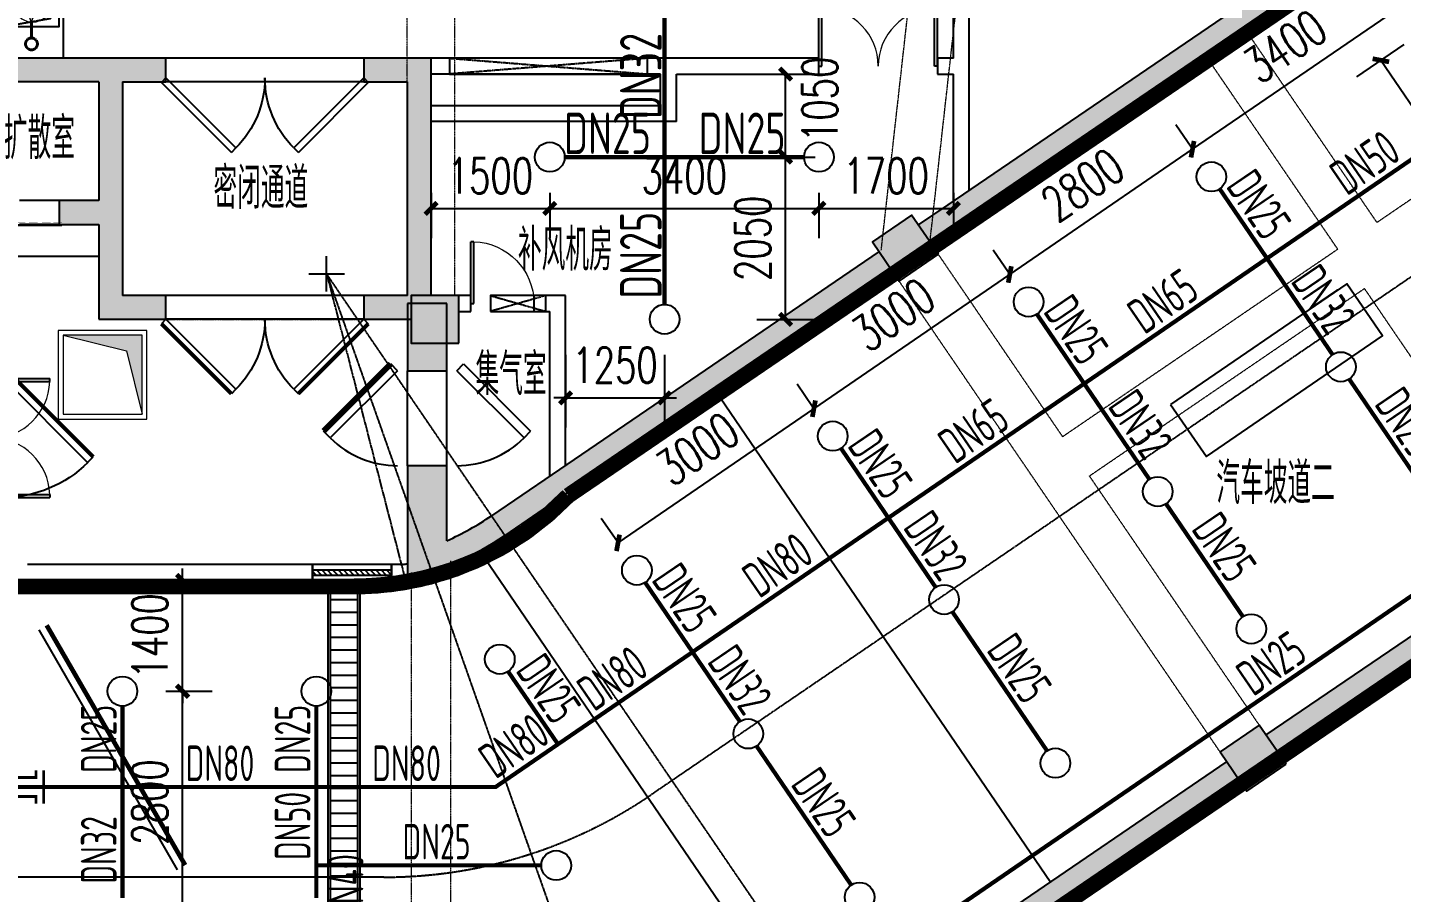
# Model space of a CAD drawing. Extents: x 6824721 to 16538177, y 2478193 to 6665639.
# Drawn here: x 8889114 to 8906476, y 2870207 to 2881140 of the extents above; entities that cross this region are included whole.
import ezdxf

# ---------------------------------------------------------------- set-up
doc = ezdxf.new("R2010")
doc.units = 0
doc.header["$LTSCALE"] = 10
doc.linetypes.add('DASH', pattern=[0.35, 0.25, -0.1])
doc.linetypes.add('排水', pattern=[1.1, 1, -0.1])
for name, color, linetype, lineweight in [('$0$A-PUB_HATCH', 8, 'Continuous', 0), ('GPS-污水', 2, '排水', 40), ('钢梁', 141, 'Continuous', 18)]:
    doc.layers.add(name, color=color, linetype=linetype, lineweight=lineweight)
for name, color, linetype in [('0-wo', 8, 'Continuous'), ('03小品', 2, 'Continuous'), ('A-WALL', 2, 'Continuous'), ('DOOR_FIRE', 4, 'Continuous'), ('PUB_HATCH', 8, 'Continuous'), ('R_人防洗消集水坑', 32, 'Continuous'), ('S-梁-虚线', 4, 'DASH'), ('W-EQUIP_喷头', 7, 'Continuous'), ('W-PIPE-喷淋', 6, 'Continuous'), ('W-PIPE-喷淋中', 6, 'Continuous'), ('W-TEXT_喷淋', 7, 'Continuous'), ('W-TWT_DIM', 3, 'Continuous'), ('W-VALVE_喷淋', 7, 'Continuous'), ('WALL', 9, 'Continuous'), ('画水辅助', 6, 'Continuous'), ('集水坑', 4, 'Continuous')]:
    doc.layers.add(name, color=color, linetype=linetype)
doc.styles.add('8B2_02', font='tssdeng.shx', dxfattribs={"width": 0.7, "bigfont": 'TSSDCHN.shx'})
doc.styles.add('_TCH_DIM_T3', font='SIMPLEX', dxfattribs={"width": 0.705882, "bigfont": 'GBCBIG'})
doc.styles.add('_TWT_PIPEDN', font='TSSDENG', dxfattribs={"width": 0.8, "height": 3.5, "bigfont": 'TSSDCHN'})
doc.styles.get("Standard").update_dxf_attribs({"font": 'TSSDENG.shx', "width": 0.7, "bigfont": 'TSSDCHN.shx'})
doc.dimstyles.new('_TWT_ARCH&&150', dxfattribs={"dimtxt": 446.25, "dimasz": 150, "dimexe": 375, "dimexo": 450, "dimgap": 189.375, "dimtad": 1, "dimdec": 0, "dimzin": 0, "dimdsep": 46, "dimtxsty": '_TCH_DIM_T3', "dimblk": 'ARCHTICK', "dimcen": 0.09, "dimclrt": 7, "dimazin": 2, "dimtfac": 1, "dimtdec": 0, "dimtix": 1, "dimtmove": 2, "dimatfit": 3, "dimfxl": 0, "dimtolj": 1, "dimtzin": 0, "dimarcsym": 0})

# ---------------------------------------------------------------- blocks, each defined once
blk = doc.blocks.new('洗消污水集水坑')
at = {"layer": 'R_人防洗消集水坑', "lineweight": 15}
h = blk.add_hatch(color=256, dxfattribs=at)
h.dxf.hatch_style = 1
h.paths.add_polyline_path([(161254, 16997), (162054, 17197), (161054, 17197), (161054, 16197)])
for points in [[(162114, 17257), (160994, 17257), (160994, 16137), (162114, 16137)], [(162054, 17197), (161054, 17197), (161054, 16197), (162054, 16197)]]:
    blk.add_lwpolyline(points, close=True, dxfattribs=at)
blk.add_lwpolyline([(161054, 16197), (161254, 16997), (162054, 17197)], dxfattribs=at)
blk = doc.blocks.new('洗消坑')
at = {"layer": 'R_人防洗消集水坑', "lineweight": 15, "rotation": 270}
blk.add_blockref('洗消污水集水坑', (142103, -198496), dxfattribs=at)
blk = doc.blocks.new('A$C405108C4')
at = {"color": 252, "linetype": 'DASH', "elevation": 2600}
for points in [[(188383, -63400), (185881, -63600)], [(185881, -63400), (188383, -63600)]]:
    blk.add_lwpolyline(points, dxfattribs=at)
at = {"color": 252, "linetype": 'DASH'}
for points in [[(187100, -66400), (186400, -66600)], [(186400, -66400), (187100, -66600)]]:
    blk.add_lwpolyline(points, dxfattribs=at)
at = {"layer": '画水辅助', "color": 4, "elevation": 2600}
blk.add_lwpolyline([(185881, -63600), (188383, -63600), (188383, -63400), (185881, -63400)], close=True, dxfattribs=at)
at = {"layer": '画水辅助', "color": 4}
blk.add_lwpolyline([(186400, -66600), (187100, -66600), (187100, -66400), (186400, -66400)], close=True, dxfattribs=at)
blk = doc.blocks.new('$DorLib2D$00000002')
for p, q in [((-0.5, 0), (-0.5, 0.4875)), ((-0.475, 0.4875), (-0.5, 0.4875)), ((-0.475, 0), (-0.475, 0.4875)), ((0.475, 0), (0.475, 0.4875)), ((0.475, 0.4875), (0.5, 0.4875)), ((0.5, 0), (0.5, 0.4875)), ((-0.5, 0), (-0.475, 0)), ((0.5, 0), (0.475, 0))]:
    blk.add_line(p, q)
at = {"lineweight": 13}
for centre, start, end in [((-0.4875, 0), 0, 88.53072), ((0.4875, 0), 91.46928, 180)]:
    blk.add_arc(centre, 0.4875, start, end, dxfattribs=at)
blk = doc.blocks.new('A$C34047BB8')
at = {"layer": 'DOOR_FIRE', "xscale": 1500, "yscale": 1500, "zscale": 100, "rotation": 270}
blk.add_blockref('$DorLib2D$00000002', (0, -750), dxfattribs=at)
blk = doc.blocks.new('$DorLib2D$00000212')
at = {"color": 0}
for p, q in [((-0.5, 0.0417), (-0.067, 0.2917)), ((0.5, 0.0417), (0.067, 0.2917))]:
    blk.add_line(p, q, dxfattribs=at)
at = {"color": 0, "const_width": 0.00833}
for points in [[(-0.5083, 0.0561), (-0.0753, 0.3061)], [(0.5083, 0.0561), (0.0753, 0.3061)]]:
    blk.add_lwpolyline(points, dxfattribs=at)
blk = doc.blocks.new('$DorLib2D$00000101')
for p, q in [((-0.1464, 0.4136), (-0.1691, 0.4362)), ((0.1464, 0.4136), (0.1691, 0.4362)), ((-0.5, 0.06), (-0.1464, 0.4136)), ((0.5, 0.06), (0.1464, 0.4136)), ((-0.5, 0.06), (-0.5226, 0.0826)), ((0.5, 0.06), (0.5226, 0.0826))]:
    blk.add_line(p, q)
at = {"const_width": 0.02}
for points in [[(-0.5226, 0.0826), (-0.1691, 0.4362)], [(0.5226, 0.0826), (0.1691, 0.4362)]]:
    blk.add_lwpolyline(points, dxfattribs=at)
for centre, start, end in [((-0.5, 0.06), 0, 45), ((0.5, 0.06), 135, 180)]:
    blk.add_arc(centre, 0.5, start, end)
blk = doc.blocks.new('$DorLib2D$00000103')
for p, q in [((-0.5226, 0.0626), (-0.1691, 0.4162)), ((-0.5, 0.04), (-0.1464, 0.3936)), ((-0.1464, 0.3936), (-0.1691, 0.4162)), ((0.1464, 0.3936), (0.1691, 0.4162)), ((0.5, 0.04), (0.1464, 0.3936)), ((0.5226, 0.0626), (0.1691, 0.4162)), ((-0.5, 0.04), (-0.5226, 0.0626)), ((0.5, 0.04), (0.5226, 0.0626))]:
    blk.add_line(p, q)
for centre, start, end in [((-0.5, 0.04), 0, 45), ((0.5, 0.04), 135, 180)]:
    blk.add_arc(centre, 0.5, start, end)
blk = doc.blocks.new('$DorLib2D$00000075')
for p, q in [((-0.207, 1.02), (-0.136, 1.09)), ((0.5, 0.313), (-0.207, 1.02)), ((0.5, 0.313), (0.571, 0.383)), ((0.5, -0.313), (-0.207, -1.02)), ((0.571, -0.383), (-0.136, -1.09)), ((0.5, -0.313), (0.571, -0.383)), ((-0.207, -1.02), (-0.136, -1.09))]:
    blk.add_line(p, q)
at = {"const_width": 0.0625}
blk.add_lwpolyline([(0.571, 0.383), (-0.136, 1.09)], dxfattribs=at)
for centre, start, end in [((0.5, 0.313), 135, 180), ((0.5, -0.313), 180, 225)]:
    blk.add_arc(centre, 1, start, end)
blk = doc.blocks.new('$DorLib2D$00000001')
for p, q in [((0.45, 0.975), (0.5, 0.975)), ((0.45, 0), (0.45, 0.975)), ((0.5, 0), (0.5, 0.975)), ((0.5, 0), (0.45, 0))]:
    blk.add_line(p, q)
at = {"lineweight": 13}
blk.add_arc((0.475, 0), 0.975, 91.4693, 180, dxfattribs=at)
blk = doc.blocks.new('$DorLib2D$00000084')
for p, q in [((-0.207, 0.807), (-0.16, 0.854)), ((0.5, 0.1), (-0.207, 0.807)), ((0.5, 0.1), (0.547, 0.147))]:
    blk.add_line(p, q)
at = {"const_width": 0.0333}
blk.add_lwpolyline([(0.547, 0.147), (-0.16, 0.854)], dxfattribs=at)
blk.add_arc((0.5, 0.1), 1, 135, 180)
blk = doc.blocks.new('$DorLib2D$00000246')
at = {"color": 0}
for points, const_width in [([(-0.575, 0.321), (0.575, 0.321)], 0.06), ([(-0.575, 0.247), (-0.356, 0.247)], 0.012), ([(-0.042, 0.247), (-0.261, 0.247)], 0.012), ([(0.283, 0.247), (0.064, 0.247)], 0.012), ([(0.575, 0.247), (0.356, 0.247)], 0.012)]:
    blk.add_lwpolyline(points, dxfattribs=dict(at, const_width=const_width))
blk = doc.blocks.new('_FZH')
blk.add_lwpolyline([(-0.5, -0.5), (0.5, -0.5), (0.5, 0.5), (-0.5, 0.5)], close=True)
at = {"layer": 'PUB_HATCH'}
blk.add_solid([(-0.5, -0.5), (0.5, -0.5), (-0.5, 0.5), (0.5, 0.5)], dxfattribs=at)
blk = doc.blocks.new('$WINLIB2D$00000039')
at = {"color": 0}
for points in [[(-0.5, 0.5), (-0.5, -0.5)], [(0.5, 0.5), (-0.5, 0.5)], [(0.5, -0.5), (0.5, 0.5)], [(-0.5, 0.167), (0.5, 0.167)], [(-0.452, -0.167), (-0.5, 0.084)], [(-0.384, -0.167), (-0.448, 0.167)], [(-0.316, -0.167), (-0.38, 0.167)], [(-0.248, -0.167), (-0.312, 0.167)], [(-0.18, -0.167), (-0.244, 0.167)], [(-0.112, -0.167), (-0.176, 0.167)], [(-0.044, -0.167), (-0.108, 0.167)], [(0.024, -0.167), (-0.04, 0.167)], [(0.092, -0.167), (0.028, 0.167)], [(0.16, -0.167), (0.096, 0.167)], [(0.228, -0.167), (0.164, 0.167)], [(0.296, -0.167), (0.232, 0.167)], [(0.364, -0.167), (0.3, 0.167)], [(0.432, -0.167), (0.368, 0.167)], [(0.5, -0.167), (0.436, 0.167)], [(-0.5, -0.167), (0.5, -0.167)], [(0.5, -0.5), (-0.5, -0.5)]]:
    blk.add_lwpolyline(points, dxfattribs=at)
blk = doc.blocks.new('$SB01_1')
h = blk.add_hatch(color=256)
h.dxf.hatch_style = 1
h.paths.add_polyline_path([(-0.381, -0.323), (0.5, 0), (-0.381, 0.323)])
h.paths.add_polyline_path([(0, 0), (0.002, 0), (0.002, 0.001), (0, 0.001)], flags=24)
h.paths.add_polyline_path([(0, -0.002), (0.003, -0.002), (0.003, -0.001), (0, -0.001)], flags=24)
h.paths.add_polyline_path([(0, -0.003), (0.003, -0.003), (0.003, -0.002), (0, -0.002)], flags=24)
for p, q in [((0.5, 0), (-0.381, 0.323)), ((-0.381, 0.323), (-0.381, -0.323)), ((0.5, 0), (-0.381, -0.323))]:
    blk.add_line(p, q)
blk.add_circle((0, 0), 0.5)
at = {"flags": 1}
for tag, p in [('UNIT', (0, 0)), ('SPEC', (0, -0.002)), ('WHAT', (0, -0.003))]:
    blk.add_attdef(tag, p, '', height=0.001, dxfattribs=at)
blk = doc.blocks.new('人防集水坑')
at = {"layer": 'GPS-污水', "color": 8, "linetype": '排水', "const_width": 35}
for points in [[(307486, 701151), (307284, 701151)], [(307486, 700451), (307284, 700451)]]:
    blk.add_lwpolyline(points, dxfattribs=at)
at = {"layer": 'GPS-污水', "color": 8, "linetype": '排水'}
for centre in [(307561, 701151), (307561, 700451)]:
    blk.add_circle(centre, 75, dxfattribs=at)
at = {"layer": '集水坑', "color": 8, "linetype": 'DASH', "ltscale": 0.5}
blk.add_lwpolyline([(306241, 700051), (306241, 701551), (307741, 701551), (307741, 700051)], close=True, dxfattribs=at)
at = {"layer": '集水坑', "color": 8, "linetype": 'Continuous', "ltscale": 0.5}
for points in [[(306641, 701501), (306641, 700801), (307341, 700801), (307341, 701501)], [(306641, 700801), (306641, 700101), (307341, 700101), (307341, 700801)]]:
    blk.add_lwpolyline(points, close=True, dxfattribs=at)
at = {"layer": '集水坑', "color": 8, "linetype": 'DASH', "ltscale": 0.5}
for points in [[(307341, 700801), (307237, 701397), (306641, 701501)], [(307347, 700101), (307243, 700697), (306647, 700801)]]:
    blk.add_lwpolyline(points, dxfattribs=at)
at = {"layer": '$0$A-PUB_HATCH', "color": 8, "linetype": '排水', "xscale": -480.0000000000002, "yscale": 480.0000000000002, "zscale": 480.0000000000002, "rotation": 176.2535374729293}
for p in [(307045, 701164, 0), (307045, 700464, 0)]:
    blk.add_blockref('$SB01_1', p, dxfattribs=at)
blk = doc.blocks.new('42pk')
at = {"layer": '03小品'}
h = blk.add_hatch(dxfattribs=at)
h.set_pattern_fill('ANSI31', color=8, scale=100, angle=495, style=0)
h.set_pattern_definition([(180, (-172304.53, 3860381), (-2e-12, -158.75), [])])
h.paths.add_polyline_path([(594811, 773895), (594471, 773895), (594471, 767355), (594811, 767355)])
at = {"layer": '03小品', "color": 8}
blk.add_lwpolyline([(594841, 773780), (594841, 767325), (594441, 767325), (594442, 773925), (594842, 773925), (594841, 773780)], dxfattribs=at)
blk.add_lwpolyline([(594811, 773780), (594811, 767355), (594471, 767355), (594471, 773895), (594811, 773895)], close=True, dxfattribs=at)
at = {"layer": '集水坑', "color": 8, "linetype": 'Continuous', "rotation": 270}
blk.add_blockref('人防集水坑', (-110459, 1088266), dxfattribs=at)
blk = doc.blocks.new('jkytk')
at = {"layer": 'WALL', "color": 1, "const_width": 200}
for points in [[(8519064, 2958073), (8600964, 2958077), (8600964, 2890959), (8590564, 2883869, -0.196817), (8587964, 2882721), (8583164, 2882721), (8583164, 2889377), (8575664, 2889377), (8575664, 2890077), (8570864, 2890077), (8570864, 2892502), (8561864, 2892502), (8561864, 2894777), (8566139, 2894777), (8566139, 2912952), (8537789, 2912952), (8537789, 2943777), (8519064, 2943773), (8519063, 2958073)], [(8583164, 2882720), (8587793, 2882720, 0.208661), (8590564, 2883869), (8605609, 2894123), (8610001, 2887678), (8594189, 2876901, -0.060464), (8591664, 2875594), (8591664, 2874377)]]:
    blk.add_lwpolyline(points, format="xyb", dxfattribs=at)
blk = doc.blocks.new('LIANGMOBAN')
at = {"layer": 'S-梁-虚线', "color": 8, "lineweight": 18}
for p, q in [((2024441, 163778), (2024441, 172178)), ((2031045, 164456), (2031910, 172178)), ((2025041, 163778), (2025041, 168302)), ((2030429, 164352), (2030872, 168302)), ((2036693, 164702), (2035038, 167130)), ((2023891, 166778), (2021391, 166778)), ((2036198, 164364), (2034542, 166792)), ((2021391, 166478), (2023891, 166478)), ((2039250, 166444), (2036693, 164702)), ((2019541, 164978), (2020041, 164978)), ((2019541, 164678), (2020041, 164678)), ((2032722, 161995), (2031151, 164300)), ((2036198, 164364), (2032722, 161995)), ((2034710, 158012), (2030655, 163962)), ((2023891, 163778), (2021391, 163778)), ((2033060, 161499), (2036535, 163868)), ((2038766, 160595), (2036535, 163868)), ((2021391, 163478), (2023891, 163478)), ((2024441, 162828), (2024441, 161628)), ((2024941, 161628), (2024941, 162828)), ((2035206, 158350), (2033060, 161499)), ((2024991, 151778), (2024991, 160426)), ((2024491, 160278), (2024491, 151778))]:
    blk.add_line(p, q, dxfattribs=at)
blk = doc.blocks.new('_ArchTick')
at = {"color": 0, "linetype": 'ByBlock', "const_width": 0.4}
blk.add_lwpolyline([(-0.5, -0.5), (0.5, 0.5)], dxfattribs=at)
blk = doc.blocks.new('*D452')
at = {"layer": 'Defpoints', "color": 0, "transparency": 16777216}
for p in [(8906878, 2881176), (8908521, 2878762), (8907859, 2878311)]:
    blk.add_point(p, dxfattribs=at)
at = {"layer": 'W-TWT_DIM', "color": 0, "lineweight": -2, "transparency": 16777216}
for p, q in [((8906506, 2880923), (8905905, 2880514)), ((8906215, 2880725), (8907859, 2878311)), ((8908149, 2878509), (8907549, 2878100))]:
    blk.add_line(p, q, dxfattribs=at)
at = {"layer": 'W-TWT_DIM', "color": 0, "lineweight": -2, "transparency": 16777216, "xscale": 150, "yscale": 150, "zscale": 150}
for p, rotation in [((8906215, 2880725), 124.2521716752558), ((8907859, 2878311), 304.2521716752558)]:
    blk.add_blockref('_ArchTick', p, dxfattribs=dict(at, rotation=rotation))
at = {"layer": 'W-TWT_DIM', "color": 7, "transparency": 16777216, "insert": (8907378, 2879750), "char_height": 446.2, "attachment_point": 5, "rotation": 304.2522, "style": '_TCH_DIM_T3'}
blk.add_mtext('\\A1;2920', dxfattribs=at)
blk = doc.blocks.new('*D498')
at = {"layer": 'Defpoints', "color": 0, "transparency": 16777216}
for p in [(8899051, 2876322), (8899289, 2875975), (8896814, 2874279)]:
    blk.add_point(p, dxfattribs=at)
at = {"layer": 'W-TWT_DIM', "color": 0, "lineweight": -2, "transparency": 16777216}
for p, q in [((8899034, 2876347), (8898839, 2876631)), ((8896576, 2874626), (8899051, 2876322)), ((8896559, 2874651), (8896364, 2874935))]:
    blk.add_line(p, q, dxfattribs=at)
at = {"layer": 'W-TWT_DIM', "color": 0, "lineweight": -2, "transparency": 16777216, "xscale": 150, "yscale": 150, "zscale": 150}
for p, rotation in [((8899051, 2876322), 34.42182114051406), ((8896576, 2874626), 214.4218211405141)]:
    blk.add_blockref('_ArchTick', p, dxfattribs=dict(at, rotation=rotation))
at = {"layer": 'W-TWT_DIM', "color": 7, "transparency": 16777216, "insert": (8897580, 2875814), "char_height": 446.2, "attachment_point": 5, "rotation": 34.4218, "style": '_TCH_DIM_T3'}
blk.add_mtext('\\A1;3000', dxfattribs=at)
blk = doc.blocks.new('*D499')
at = {"layer": 'Defpoints', "color": 0, "transparency": 16777216}
for p in [(8901526, 2878018), (8901763, 2877671), (8899289, 2875975)]:
    blk.add_point(p, dxfattribs=at)
at = {"layer": 'W-TWT_DIM', "color": 0, "lineweight": -2, "transparency": 16777216}
for p, q in [((8901509, 2878042), (8901314, 2878327)), ((8899051, 2876322), (8901526, 2878018)), ((8899034, 2876347), (8898839, 2876631))]:
    blk.add_line(p, q, dxfattribs=at)
at = {"layer": 'W-TWT_DIM', "color": 0, "lineweight": -2, "transparency": 16777216, "xscale": 150, "yscale": 150, "zscale": 150}
for p, rotation in [((8901526, 2878018), 34.42182114051406), ((8899051, 2876322), 214.4218211405141)]:
    blk.add_blockref('_ArchTick', p, dxfattribs=dict(at, rotation=rotation))
at = {"layer": 'W-TWT_DIM', "color": 7, "transparency": 16777216, "insert": (8900055, 2877510), "char_height": 446.2, "attachment_point": 5, "rotation": 34.4218, "style": '_TCH_DIM_T3'}
blk.add_mtext('\\A1;3000', dxfattribs=at)
blk = doc.blocks.new('*D500')
at = {"layer": 'Defpoints', "color": 0, "transparency": 16777216}
for p in [(8903835, 2879601), (8904073, 2879254), (8901763, 2877671)]:
    blk.add_point(p, dxfattribs=at)
at = {"layer": 'W-TWT_DIM', "color": 0, "lineweight": -2, "transparency": 16777216}
for p, q in [((8903819, 2879625), (8903623, 2879910)), ((8901526, 2878018), (8903835, 2879601)), ((8901509, 2878042), (8901314, 2878327))]:
    blk.add_line(p, q, dxfattribs=at)
at = {"layer": 'W-TWT_DIM', "color": 0, "lineweight": -2, "transparency": 16777216, "xscale": 150, "yscale": 150, "zscale": 150}
for p, rotation in [((8903835, 2879601), 34.42182114051482), ((8901526, 2878018), 214.4218211405148)]:
    blk.add_blockref('_ArchTick', p, dxfattribs=dict(at, rotation=rotation))
at = {"layer": 'W-TWT_DIM', "color": 7, "transparency": 16777216, "insert": (8902447, 2879150), "char_height": 446.2, "attachment_point": 5, "rotation": 34.4218, "style": '_TCH_DIM_T3'}
blk.add_mtext('\\A1;2800', dxfattribs=at)
blk = doc.blocks.new('*D501')
at = {"layer": 'Defpoints', "color": 0, "transparency": 16777216}
for p in [(8906640, 2881523), (8906878, 2881176), (8904073, 2879254)]:
    blk.add_point(p, dxfattribs=at)
at = {"layer": 'W-TWT_DIM', "color": 0, "lineweight": -2, "transparency": 16777216}
for p, q in [((8906623, 2881547), (8906428, 2881832)), ((8903835, 2879601), (8906640, 2881523)), ((8903819, 2879625), (8903623, 2879910))]:
    blk.add_line(p, q, dxfattribs=at)
at = {"layer": 'W-TWT_DIM', "color": 0, "lineweight": -2, "transparency": 16777216, "xscale": 150, "yscale": 150, "zscale": 150}
for p, rotation in [((8906640, 2881523), 34.42182114050534), ((8903835, 2879601), 214.4218211405054)]:
    blk.add_blockref('_ArchTick', p, dxfattribs=dict(at, rotation=rotation))
at = {"layer": 'W-TWT_DIM', "color": 7, "transparency": 16777216, "insert": (8905005, 2880902), "char_height": 446.2, "attachment_point": 5, "rotation": 34.4218, "style": '_TCH_DIM_T3'}
blk.add_mtext('\\A1;3400', dxfattribs=at)
blk = doc.blocks.new('*D551')
at = {"layer": 'Defpoints', "color": 0, "transparency": 16777216}
for p in [(8895914, 2877451), (8897164, 2877451), (8897164, 2876458)]:
    blk.add_point(p, dxfattribs=at)
at = {"layer": 'W-TWT_DIM', "color": 0, "lineweight": -2, "transparency": 16777216}
for p, q in [((8895914, 2877001), (8895914, 2876083)), ((8897164, 2877001), (8897164, 2876083)), ((8895914, 2876458), (8895764, 2876458)), ((8895914, 2876458), (8897164, 2876458)), ((8897164, 2876458), (8897314, 2876458))]:
    blk.add_line(p, q, dxfattribs=at)
at = {"layer": 'W-TWT_DIM', "color": 0, "lineweight": -2, "transparency": 16777216, "xscale": 150, "yscale": 150, "zscale": 150}
blk.add_blockref('_ArchTick', (8895914, 2876458), dxfattribs=at)
at = {"layer": 'W-TWT_DIM', "color": 0, "lineweight": -2, "transparency": 16777216, "xscale": 150, "yscale": 150, "zscale": 150, "rotation": 180}
blk.add_blockref('_ArchTick', (8897164, 2876458), dxfattribs=at)
at = {"layer": 'W-TWT_DIM', "color": 7, "transparency": 16777216, "insert": (8896539, 2876871), "char_height": 446.2, "attachment_point": 5, "style": '_TCH_DIM_T3'}
blk.add_mtext('\\A1;1250', dxfattribs=at)
blk = doc.blocks.new('*D552')
at = {"layer": 'Defpoints', "color": 0, "transparency": 16777216}
for p in [(8899114, 2879501), (8900814, 2879501), (8900814, 2878853)]:
    blk.add_point(p, dxfattribs=at)
at = {"layer": 'W-TWT_DIM', "color": 0, "lineweight": -2, "transparency": 16777216}
for p, q in [((8899114, 2879051), (8899114, 2878478)), ((8900814, 2879051), (8900814, 2878478)), ((8899114, 2878853), (8900814, 2878853))]:
    blk.add_line(p, q, dxfattribs=at)
at = {"layer": 'W-TWT_DIM', "color": 0, "lineweight": -2, "transparency": 16777216, "xscale": 150, "yscale": 150, "zscale": 150, "rotation": 180}
blk.add_blockref('_ArchTick', (8899114, 2878853), dxfattribs=at)
at = {"layer": 'W-TWT_DIM', "color": 0, "lineweight": -2, "transparency": 16777216, "xscale": 150, "yscale": 150, "zscale": 150}
blk.add_blockref('_ArchTick', (8900814, 2878853), dxfattribs=at)
at = {"layer": 'W-TWT_DIM', "color": 7, "transparency": 16777216, "insert": (8899964, 2879265), "char_height": 446.2, "attachment_point": 5, "style": '_TCH_DIM_T3'}
blk.add_mtext('\\A1;1700', dxfattribs=at)
blk = doc.blocks.new('*D553')
at = {"layer": 'Defpoints', "color": 0, "transparency": 16777216}
for p in [(8895714, 2879501), (8899114, 2879501), (8899114, 2878853)]:
    blk.add_point(p, dxfattribs=at)
at = {"layer": 'W-TWT_DIM', "color": 0, "lineweight": -2, "transparency": 16777216}
for p, q in [((8895714, 2879051), (8895714, 2878478)), ((8899114, 2879051), (8899114, 2878478)), ((8895714, 2878853), (8899114, 2878853))]:
    blk.add_line(p, q, dxfattribs=at)
at = {"layer": 'W-TWT_DIM', "color": 0, "lineweight": -2, "transparency": 16777216, "xscale": 150, "yscale": 150, "zscale": 150, "rotation": 180}
blk.add_blockref('_ArchTick', (8895714, 2878853), dxfattribs=at)
at = {"layer": 'W-TWT_DIM', "color": 0, "lineweight": -2, "transparency": 16777216, "xscale": 150, "yscale": 150, "zscale": 150}
blk.add_blockref('_ArchTick', (8899114, 2878853), dxfattribs=at)
at = {"layer": 'W-TWT_DIM', "color": 7, "transparency": 16777216, "insert": (8897414, 2879265), "char_height": 446.2, "attachment_point": 5, "style": '_TCH_DIM_T3'}
blk.add_mtext('\\A1;3400', dxfattribs=at)
blk = doc.blocks.new('*D554')
at = {"layer": 'Defpoints', "color": 0, "transparency": 16777216}
for p in [(8894214, 2879501), (8895714, 2879501), (8895714, 2878853)]:
    blk.add_point(p, dxfattribs=at)
at = {"layer": 'W-TWT_DIM', "color": 0, "lineweight": -2, "transparency": 16777216}
for p, q in [((8894214, 2879051), (8894214, 2878478)), ((8895714, 2879051), (8895714, 2878478)), ((8894214, 2878853), (8895714, 2878853))]:
    blk.add_line(p, q, dxfattribs=at)
at = {"layer": 'W-TWT_DIM', "color": 0, "lineweight": -2, "transparency": 16777216, "xscale": 150, "yscale": 150, "zscale": 150, "rotation": 180}
blk.add_blockref('_ArchTick', (8894214, 2878853), dxfattribs=at)
at = {"layer": 'W-TWT_DIM', "color": 0, "lineweight": -2, "transparency": 16777216, "xscale": 150, "yscale": 150, "zscale": 150}
blk.add_blockref('_ArchTick', (8895714, 2878853), dxfattribs=at)
at = {"layer": 'W-TWT_DIM', "color": 7, "transparency": 16777216, "insert": (8894964, 2879265), "char_height": 446.2, "attachment_point": 5, "style": '_TCH_DIM_T3'}
blk.add_mtext('\\A1;1500', dxfattribs=at)
blk = doc.blocks.new('*D711')
at = {"layer": 'Defpoints', "color": 0, "transparency": 16777216}
for p in [(8897881, 2880551), (8898693, 2880551), (8897881, 2879501)]:
    blk.add_point(p, dxfattribs=at)
at = {"layer": 'W-TWT_DIM', "color": 0, "lineweight": -2, "transparency": 16777216}
for p, q in [((8898331, 2880551), (8899068, 2880551)), ((8898693, 2879501), (8898693, 2880551)), ((8898331, 2879501), (8899068, 2879501))]:
    blk.add_line(p, q, dxfattribs=at)
at = {"layer": 'W-TWT_DIM', "color": 0, "lineweight": -2, "transparency": 16777216, "xscale": 150, "yscale": 150, "zscale": 150}
for p, rotation in [((8898693, 2880551), 90), ((8898693, 2879501), 270)]:
    blk.add_blockref('_ArchTick', p, dxfattribs=dict(at, rotation=rotation))
at = {"layer": 'W-TWT_DIM', "color": 7, "transparency": 16777216, "insert": (8899127, 2880231), "char_height": 446.2, "attachment_point": 5, "rotation": 90, "style": '_TCH_DIM_T3'}
blk.add_mtext('\\A1;1050', dxfattribs=at)
blk = doc.blocks.new('*D712')
at = {"layer": 'Defpoints', "color": 0, "transparency": 16777216}
for p in [(8897881, 2879501), (8898693, 2879501), (8897881, 2877451)]:
    blk.add_point(p, dxfattribs=at)
at = {"layer": 'W-TWT_DIM', "color": 0, "lineweight": -2, "transparency": 16777216}
for p, q in [((8898331, 2879501), (8899068, 2879501)), ((8898693, 2877451), (8898693, 2879501)), ((8898331, 2877451), (8899068, 2877451))]:
    blk.add_line(p, q, dxfattribs=at)
at = {"layer": 'W-TWT_DIM', "color": 0, "lineweight": -2, "transparency": 16777216, "xscale": 150, "yscale": 150, "zscale": 150}
for p, rotation in [((8898693, 2879501), 90), ((8898693, 2877451), 270)]:
    blk.add_blockref('_ArchTick', p, dxfattribs=dict(at, rotation=rotation))
at = {"layer": 'W-TWT_DIM', "color": 7, "transparency": 16777216, "insert": (8898280, 2878476), "char_height": 446.2, "attachment_point": 5, "rotation": 90, "style": '_TCH_DIM_T3'}
blk.add_mtext('\\A1;2050', dxfattribs=at)
blk = doc.blocks.new('*D716')
at = {"layer": 'Defpoints', "color": 0, "transparency": 16777216}
for p in [(8890411, 2872751), (8891074, 2872751), (8890411, 2869951)]:
    blk.add_point(p, dxfattribs=at)
at = {"layer": 'W-TWT_DIM', "color": 0, "lineweight": -2, "transparency": 16777216}
for p, q in [((8890861, 2872751), (8891449, 2872751)), ((8891074, 2869951), (8891074, 2872751)), ((8890861, 2869951), (8891449, 2869951))]:
    blk.add_line(p, q, dxfattribs=at)
at = {"layer": 'W-TWT_DIM', "color": 0, "lineweight": -2, "transparency": 16777216, "xscale": 150, "yscale": 150, "zscale": 150}
for p, rotation in [((8891074, 2872751), 90), ((8891074, 2869951), 270)]:
    blk.add_blockref('_ArchTick', p, dxfattribs=dict(at, rotation=rotation))
at = {"layer": 'W-TWT_DIM', "color": 7, "transparency": 16777216, "insert": (8890662, 2871351), "char_height": 446.2, "attachment_point": 5, "rotation": 90, "style": '_TCH_DIM_T3'}
blk.add_mtext('\\A1;2800', dxfattribs=at)
blk = doc.blocks.new('*D717')
at = {"layer": 'Defpoints', "color": 0, "transparency": 16777216}
for p in [(8890411, 2874151), (8891074, 2874151), (8890411, 2872751)]:
    blk.add_point(p, dxfattribs=at)
at = {"layer": 'W-TWT_DIM', "color": 0, "lineweight": -2, "transparency": 16777216}
for p, q in [((8891074, 2874151), (8891074, 2874301)), ((8890861, 2874151), (8891449, 2874151)), ((8891074, 2872751), (8891074, 2874151)), ((8890861, 2872751), (8891449, 2872751)), ((8891074, 2872751), (8891074, 2872601))]:
    blk.add_line(p, q, dxfattribs=at)
at = {"layer": 'W-TWT_DIM', "color": 0, "lineweight": -2, "transparency": 16777216, "xscale": 150, "yscale": 150, "zscale": 150}
for p, rotation in [((8891074, 2874151), 270), ((8891074, 2872751), 90)]:
    blk.add_blockref('_ArchTick', p, dxfattribs=dict(at, rotation=rotation))
at = {"layer": 'W-TWT_DIM', "color": 7, "transparency": 16777216, "insert": (8890662, 2873451), "char_height": 446.2, "attachment_point": 5, "rotation": 90, "style": '_TCH_DIM_T3'}
blk.add_mtext('\\A1;1400', dxfattribs=at)
blk = doc.blocks.new('$TwtSys$00000125')
blk.add_circle((0, 0, 0), 1)
blk = doc.blocks.new('$VALVE$00000549')
at = {"const_width": 30}
for points in [[(-290, -176), (-290, 176)], [(40, 101), (-210, 101), (-210, 176)], [(40, 101), (40, 176)], [(40, 101), (290, 101), (290, 176)], [(-210, -174), (-210, -99), (40, -99)], [(40, -174), (40, -99)], [(290, -174), (290, -99), (40, -99)]]:
    blk.add_lwpolyline(points, dxfattribs=at)

msp = doc.modelspace()

# ---------------------------------------------------------------- hatches: boundary and pattern name
at = {"layer": '0-wo'}
for points in [[(8906114.1, 2882438.3), (8906014.1, 2882491.1), (8900745.1, 2878899.9), (8900914.1, 2878652), (8906014.1, 2882128.1)], [(8890214.1, 2880551.5), (8890314.1, 2880751.5), (8888514.1, 2880751.5), (8888414.1, 2880551.5), (8888514.1, 2880451.5), (8890014.1, 2880451.5)], [(8890314.1, 2880451.5), (8890864.1, 2880451.5), (8890864.1, 2880751.5), (8890314.1, 2880751.5), (8890214.1, 2880551.5)], [(8894214.1, 2880751.5), (8893364.1, 2880751.5), (8893364.1, 2880451.5), (8893914.1, 2880451.5)], [(8893914.1, 2879951.5), (8894214.1, 2879951.5), (8894214.1, 2880751.5), (8893914.1, 2880451.5)], [(8890214.1, 2880551.5), (8890014.1, 2880451.5), (8890014.1, 2878951.5), (8890114.1, 2878751.5), (8890314.1, 2878651.5), (8890314.1, 2880451.5)], [(8893964.1, 2877701.5), (8893964.1, 2877751.5), (8894214.1, 2877751.5), (8894214.1, 2879951.5), (8893914.1, 2879951.5), (8893914.1, 2877751.5)], [(8890014.1, 2878951.5), (8889514.1, 2878951.5), (8889514.1, 2878651.5), (8890014.1, 2878651.5), (8890114.1, 2878751.5)], [(8900370.3, 2878644.5), (8900539.3, 2878396.6), (8900914.1, 2878652), (8900745.1, 2878899.9)], [(8890114.1, 2878751.5), (8890014.1, 2878651.5), (8890014.1, 2877451.5), (8890314.1, 2877751.5), (8890314.1, 2878651.5)], [(8900043.5, 2878058.6), (8899874.5, 2878306.5), (8895745.1, 2875492), (8895914.1, 2875244.1)], [(8890014.1, 2877451.5), (8890864.1, 2877451.5), (8890864.1, 2877751.5), (8890314.1, 2877751.5)], [(8893964.1, 2877451.5), (8893964.1, 2877701.5), (8893914.1, 2877751.5), (8893364.1, 2877751.5), (8893364.1, 2877451.5)], [(8893914.1, 2877651.5), (8893914.1, 2876801.5), (8894414.1, 2876801.5), (8894414.1, 2877651.5)], [(8904763.2, 2872199.3), (8904932.2, 2871951.4), (8911460.1, 2876400.7), (8911291.1, 2876648.5)], [(8894414.1, 2874653.2), (8894414.1, 2875601.5), (8893914.1, 2875601.5), (8893914.1, 2874158.8)], [(8895914.1, 2875244.1), (8895745.1, 2875492), (8894977.7, 2874969), (8895146.7, 2874721.1)], [(8894414.1, 2874653.2), (8893914.1, 2874158.8, 0.0852886), (8895146.6, 2874721.2), (8894977.6, 2874969.1, -0.0437339)], [(8904436.4, 2871613.5), (8904267.4, 2871861.3), (8899370.6, 2868523.8), (8899539.6, 2868275.9)]]:
    msp.add_hatch(color=8, dxfattribs=at).paths.add_polyline_path(points)
at = {"layer": 'W-PIPE-喷淋中'}
for points in [[(8895028.3, 2871540.5), (8895028.3, 2871514.2), (8895036.4, 2871514.2)], [(8895028.3, 2871540.5), (8895043.1, 2871518.8), (8895036.4, 2871514.2)]]:
    msp.add_hatch(color=256, dxfattribs=at).paths.add_polyline_path(points)

# ---------------------------------------------------------------- linework, layer by layer
at = {"layer": '0-wo', "color": 8}
for p, q in [((8900814.1, 2880751.5), (8900814.1, 2886151.5)), ((8901014.1, 2880551.5), (8901014.1, 2886151.5)), ((8906014.1, 2882491.1), (8900745.1, 2878899.9)), ((8906014.1, 2882128.1), (8900914.1, 2878652)), ((8890314.1, 2880751.5), (8888514.1, 2880751.5)), ((8890864.1, 2880751.5), (8890314.1, 2880751.5)), ((8893364.1, 2880751.5, 300), (8890864.1, 2880751.5, 300)), ((8890864.1, 2880451.5), (8890864.1, 2880751.5)), ((8894214.1, 2880751.5), (8893364.1, 2880751.5)), ((8893364.1, 2880751.5), (8893364.1, 2880451.5)), ((8894214.1, 2879951.5), (8894214.1, 2880751.5)), ((8897214.1, 2880751.5), (8894214.1, 2880751.5)), ((8894214.1, 2880551.5), (8894214.1, 2880751.5)), ((8899114.1, 2880751.5), (8897214.1, 2880751.5)), ((8899114.1, 2880551.5), (8899114.1, 2880751.5)), ((8900814.1, 2880751.5), (8900614.1, 2880751.5)), ((8900614.1, 2880751.5), (8900614.1, 2880551.5)), ((8890014.1, 2880451.5), (8888514.1, 2880451.5)), ((8890014.1, 2880451.5), (8890014.1, 2878951.5)), ((8890314.1, 2880451.5), (8890864.1, 2880451.5)), ((8890314.1, 2880451.5), (8890314.1, 2878651.5)), ((8893364.1, 2880451.5, 300), (8890864.1, 2880451.5, 300)), ((8893364.1, 2880451.5), (8893914.1, 2880451.5)), ((8893914.1, 2879951.5), (8893914.1, 2880451.5)), ((8897114.1, 2880551.5), (8894214.1, 2880551.5)), ((8897114.1, 2880151.5), (8897114.1, 2880551.5)), ((8897314.1, 2880551.5), (8899114.1, 2880551.5)), ((8897314.1, 2879951.5), (8897314.1, 2880551.5)), ((8900614.1, 2880551.5), (8900814.1, 2880551.5)), ((8900814.1, 2878946.9), (8900814.1, 2880551.5)), ((8901014.1, 2879083.2), (8901014.1, 2880551.5)), ((8897114.1, 2880151.5), (8894214.1, 2880151.5)), ((8893914.1, 2877751.5), (8893914.1, 2879951.5)), ((8894214.1, 2877751.5), (8894214.1, 2879951.5)), ((8897314.1, 2879951.5), (8894214.1, 2879951.5)), ((8889514.1, 2878951.5), (8889014.1, 2878951.5)), ((8890014.1, 2878951.5), (8889514.1, 2878951.5)), ((8889514.1, 2878951.5), (8889514.1, 2878651.5)), ((8900745.1, 2878899.9), (8900370.3, 2878644.5)), ((8889514.1, 2878651.5), (8889014.1, 2878651.5)), ((8889514.1, 2878651.5), (8890014.1, 2878651.5)), ((8890014.1, 2878651.5), (8890014.1, 2877451.5)), ((8890314.1, 2878651.5), (8890314.1, 2877751.5)), ((8900914.1, 2878652), (8900539.3, 2878396.6)), ((8888514.1, 2878251.5), (8890014.1, 2878251.5)), ((8892893.8, 2877801.5), (8892893.8, 2878251.5)), ((8899874.5, 2878306.5), (8895745.1, 2875492)), ((8892668.8, 2878026.5), (8893118.8, 2878026.5)), ((8900043.5, 2878058.6), (8895914.1, 2875244.1)), ((8890864.1, 2877751.5), (8890314.1, 2877751.5)), ((8890864.1, 2877451.5), (8890864.1, 2877751.5)), ((8893364.1, 2877751.5, 150), (8890864.1, 2877751.5, 150)), ((8893914.1, 2877751.5), (8893364.1, 2877751.5)), ((8893364.1, 2877751.5), (8893364.1, 2877451.5)), ((8894714.1, 2877751.5), (8894564.1, 2877751.5)), ((8894714.1, 2877551.5), (8894714.1, 2877751.5)), ((8895914.1, 2877751.5), (8895514.1, 2877751.5)), ((8895514.1, 2877751.5), (8895514.1, 2877551.5)), ((8895914.1, 2875607.2), (8895914.1, 2877751.5)), ((8893914.1, 2877651.5), (8893914.1, 2876801.5)), ((8894414.1, 2877651.5), (8893914.1, 2877651.5)), ((8894414.1, 2876801.5), (8894414.1, 2877651.5)), ((8894564.1, 2877551.5), (8894714.1, 2877551.5)), ((8895514.1, 2877551.5), (8895714.1, 2877551.5)), ((8895714.1, 2875470.9), (8895714.1, 2877551.5)), ((8890014.1, 2877451.5), (8890864.1, 2877451.5)), ((8893364.1, 2877451.5, 150), (8890864.1, 2877451.5, 150)), ((8893364.1, 2877451.5), (8893964.1, 2877451.5)), ((8893914.1, 2875601.5), (8893914.1, 2876801.5)), ((8893914.1, 2876801.5), (8894414.1, 2876801.5)), ((8894414.1, 2875601.5), (8894414.1, 2876801.5)), ((8911291.1, 2876648.5), (8904763.2, 2872199.3)), ((8911460.1, 2876400.7), (8904932.2, 2871951.4)), ((8894414.1, 2875601.5), (8893914.1, 2875601.5)), ((8893914.1, 2875601.5), (8893914.1, 2874158.8)), ((8894414.1, 2874653.2), (8894414.1, 2875601.5)), ((8895745.1, 2875492), (8894977.7, 2874969)), ((8895914.1, 2875244.1), (8895146.7, 2874721.1)), ((8892714.1, 2874351.5), (8889114.1, 2874351.5)), ((8892714.1, 2874151.5), (8892714.1, 2874351.5)), ((8893860.4, 2874351.5), (8893714.1, 2874351.5)), ((8893714.1, 2874351.5), (8893714.1, 2874151.5)), ((8889114.1, 2874151.5), (8892714.1, 2874151.5)), ((8893714.1, 2874151.5), (8893886, 2874151.5)), ((8904267.4, 2871861.3), (8899370.6, 2868523.8)), ((8904436.4, 2871613.5), (8899539.6, 2868275.9))]:
    msp.add_line(p, q, dxfattribs=at)
at = {"layer": '0-wo'}
for p, q in [((8902036.3, 2870340.7), (8897812.4, 2876538)), ((8899061.6, 2868313.2), (8894837.7, 2874510.5))]:
    msp.add_line(p, q, dxfattribs=at)
at = {"layer": '0-wo', "linetype": 'DASH', "lineweight": -3, "ltscale": 2}
msp.add_lwpolyline([(8931324.5, 2894841.1), (8896995.9, 2871443.6, -0.1506886), (8893616.7, 2870401.5), (8888814.1, 2870401.5)], format="xyb", dxfattribs=at)
at = {"layer": '0-wo', "color": 8, "linetype": 'DASH'}
for points in [[(8899370.6, 2868523.8), (8892893.8, 2878026.5)], [(8892893.8, 2878026.5), (8896714.1, 2867183.3)], [(8892893.8, 2878026.5), (8893889.3, 2874152.3)]]:
    msp.add_lwpolyline(points, dxfattribs=at)
at = {"layer": '0-wo', "color": 8}
msp.add_lwpolyline([(8903557.5, 2876375.6), (8904009.7, 2875715.7), (8906237, 2877241.9), (8905784.7, 2877901.9), (8903557.5, 2876375.6)], dxfattribs=at)
for radius, start, end in [(3700, 294.2607, 304.27739), (4000, 284.77788, 304.27739), (3800, 284.73664, 285.57487), (4000, 284.36151, 284.77788)]:
    msp.add_arc((8892893.8, 2878026.5), radius, start, end, dxfattribs=at)
at = {"layer": 'A-WALL'}
for p, q in [((8900814.1, 2880751.5), (8900814.1, 2886151.5)), ((8901014.1, 2880551.5), (8901014.1, 2886151.5)), ((8900814.1, 2878946.9), (8900814.1, 2880551.5)), ((8901014.1, 2879083.2), (8901014.1, 2880551.5))]:
    msp.add_line(p, q, dxfattribs=at)
at = {"layer": 'W-PIPE-喷淋', "ltscale": 1.5, "const_width": 52.5}
msp.add_lwpolyline([(8904776.3, 2878221), (8902466.7, 2876638.2)], dxfattribs=at)
at = {"layer": 'W-PIPE-喷淋中', "ltscale": 1.5, "const_width": 52.5}
for points in [[(8897164.1, 2879501.5), (8897164.1, 2881551.5)], [(8907581, 2880143.1), (8904776.3, 2878221)], [(8895901.6, 2879501.5), (8897164.1, 2879501.5)], [(8897164.1, 2877639), (8897164.1, 2879501.5)], [(8897164.1, 2879501.5), (8898926.6, 2879501.5)], [(8904178.5, 2879099), (8904776.3, 2878221)], [(8912946.8, 2878303.9), (8897044.3, 2867406.3)], [(8904776.3, 2878221), (8905603.9, 2877005.8)], [(8901868.8, 2877516.2), (8902466.7, 2876638.2)], [(8902466.7, 2876638.2), (8899992, 2874942.2)], [(8902466.7, 2876638.2), (8903290.2, 2875428.8)], [(8905814.9, 2876695.8), (8906781.6, 2875276.1)], [(8899394.1, 2875820.4), (8899992, 2874942.2)], [(8903501.2, 2875118.8), (8904471.9, 2873693.3)], [(8899992, 2874942.2), (8897517.4, 2873246.3)], [(8899992, 2874942.2), (8900590.1, 2874063.9)], [(8896919.4, 2874124.5), (8897517.4, 2873246.3)], [(8900801.2, 2873753.9), (8901997.2, 2871997.5)], [(8897517.4, 2873246.3), (8895817.7, 2872081.4)], [(8897517.4, 2873246.3), (8898115.4, 2872368.1)], [(8895188.4, 2872999.7), (8895817.7, 2872081.4)], [(8890314.1, 2872564), (8890314.1, 2871540.5)], [(8892764.1, 2871540.5), (8892764.1, 2872564)], [(8895817.7, 2872081.4), (8895028.3, 2871540.5)], [(8898326.5, 2872058.1), (8899522.5, 2870301.6)], [(8888466.5, 2871540.5), (8890314.1, 2871540.5)], [(8890314.1, 2871540.5), (8892764.1, 2871540.5)], [(8890314.1, 2871540.5), (8890314.1, 2870139)], [(8892764.1, 2871540.5), (8895028.3, 2871540.5)], [(8892764.1, 2870549.7), (8892764.1, 2871540.5)], [(8892764.1, 2870139), (8892764.1, 2870549.7)], [(8895607.2, 2870549.7), (8892764.1, 2870549.7)]]:
    msp.add_lwpolyline(points, dxfattribs=at)

# ---------------------------------------------------------------- block references
msp.add_blockref('jkytk', (305383.7, -8645.8))
at = {"layer": '0-wo'}
msp.add_blockref('42pk', (8298472.7, 2100226.9), dxfattribs=at)
at = {"layer": '0-wo', "color": 8}
for name, p in [('A$C405108C4', (8708564.1, 2944151.5)), ('洗消坑', (8731264.1, 3236801.5)), ('A$C34047BB8', (8888664.1, 2876701.5))]:
    msp.add_blockref(name, p, dxfattribs=at)
for name, p, xscale, yscale, zscale, rotation in [('$DorLib2D$00000002', (8899864.1, 2880651.5), -1500, -1500, 200, 180), ('$DorLib2D$00000103', (8892114.1, 2880601.5), -2500, 2500, 300, 180), ('_FZH', (8900206.9, 2878351.6), 600.000000000016, 600.000000000016, 600.000000000016, 124.2776010503111), ('$DorLib2D$00000246', (8889264.1, 2878801.5), -500, 500, 300, 180), ('$DorLib2D$00000001', (8895114.1, 2877651.5), 800, -800, 200, 180), ('_FZH', (8894264.1, 2877451.5), 600, 600, 600, 90), ('$DorLib2D$00000101', (8892114.1, 2877601.5), -2500, 2500, 300, 180), ('$DorLib2D$00000084', (8888664.1, 2875951.5), -1500, 1500, 300, 270), ('$DorLib2D$00000075', (8894164.1, 2876201.5), 1200, 1200, 500, 90), ('$WINLIB2D$00000039', (8893214.1, 2874251.5), -1000, -200, -1000, 180), ('$DorLib2D$00000212', (8888964.1, 2870026.5), -7000, 7000, 300, 270), ('_FZH', (8904599.8, 2871906.4), 600.000000000016, 600.000000000016, 600.000000000016, 124.2776010503111)]:
    msp.add_blockref(name, p, dxfattribs=dict(at, xscale=xscale, yscale=yscale, zscale=zscale, rotation=rotation))
at = {"layer": 'W-EQUIP_喷头', "xscale": 187.5, "yscale": 187.5, "zscale": 187.5}
for p in [(8895714.1, 2879501.5), (8899114.1, 2879501.5), (8897164.1, 2877451.5), (8890314.1, 2872751.5), (8892764.1, 2872751.5)]:
    msp.add_blockref('$TwtSys$00000125', p, dxfattribs=at)
at = {"layer": 'W-EQUIP_喷头', "xscale": 187.5, "yscale": 187.5, "zscale": 187.5, "rotation": 304.2521716686462}
for p in [(8904073, 2879254), (8901763.3, 2877671.2), (8905709.4, 2876850.8), (8899288.5, 2875975.4), (8903395.7, 2875273.8), (8896813.8, 2874279.5), (8900695.6, 2873908.9), (8904577.4, 2873538.4), (8895082.4, 2873154.4), (8898220.9, 2872213.1), (8902102.7, 2871842.5), (8895794.7, 2870549.7), (8899628, 2870146.7)]:
    msp.add_blockref('$TwtSys$00000125', p, dxfattribs=at)
at = {"layer": 'W-VALVE_喷淋', "xscale": -1.2, "yscale": 1.2, "zscale": 1.2}
msp.add_blockref('$VALVE$00000549', (8888970, 2871540.5), dxfattribs=at)
at = {"layer": '钢梁', "color": 6}
msp.add_blockref('LIANGMOBAN', (6869472.7, 2713973), dxfattribs=at)

# ---------------------------------------------------------------- texts
at = {"layer": '0-wo', "color": 6, "style": '8B2_02', "width": 0.6}
for s, p in [('扩散室', (8888816.3, 2879476.9)), ('密闭通道', (8891464.3, 2878847.1, -150)), ('补风机房', (8895312, 2878065.9)), ('集气室', (8894775.6, 2876492.9)), ('汽车坡道二', (8904136.6, 2875116.8))]:
    msp.add_text(s, height=525, dxfattribs=at).set_placement(p)
at = {"layer": 'W-TEXT_喷淋'}
for s, height, rotation, style, width, p in [('DN32', 525, 90, '8B2_02', 0.7, (8897126.6, 2879982.3)), ('DN50', 450, 34.42386, '_TWT_PIPEDN', 0.64, (8905784.5, 2879002.9)), ('DN25', 450, 304.25217, '_TWT_PIPEDN', 0.64, (8904246.6, 2879132.2)), ('DN25', 525, 90, '8B2_02', 0.7, (8897126.6, 2877711.8)), ('DN65', 450, 34.42386, '_TWT_PIPEDN', 0.64, (8903227.3, 2877250.4)), ('DN32', 450, 304.25217, '_TWT_PIPEDN', 0.64, (8905064.8, 2877930.6)), ('DN25', 450, 304.25217, '_TWT_PIPEDN', 0.64, (8901936.9, 2877549.4)), ('DN65', 450, 34.42386, '_TWT_PIPEDN', 0.64, (8900835.2, 2875611)), ('DN32', 450, 304.25217, '_TWT_PIPEDN', 0.64, (8902753.2, 2876350.7)), ('DN25', 450, 304.25217, '_TWT_PIPEDN', 0.64, (8906120.2, 2876380.7)), ('DN25', 450, 304.25217, '_TWT_PIPEDN', 0.64, (8899462.3, 2875853.5)), ('DN32', 450, 304.25217, '_TWT_PIPEDN', 0.64, (8900165.8, 2874820.3)), ('DN25', 450, 304.25217, '_TWT_PIPEDN', 0.64, (8903808.5, 2874800.8)), ('DN80', 450, 34.42386, '_TWT_PIPEDN', 0.64, (8898360.5, 2873915)), ('DN25', 450, 304.25217, '_TWT_PIPEDN', 0.64, (8896987.6, 2874157.6)), ('DN25', 450, 304.25217, '_TWT_PIPEDN', 0.64, (8901221.1, 2873270.4)), ('DN25', 450, 34.42182, '_TWT_PIPEDN', 0.64, (8904601.4, 2872675.9)), ('DN32', 450, 304.25217, '_TWT_PIPEDN', 0.64, (8897691.1, 2873124.4)), ('DN25', 450, 304.42386, '_TWT_PIPEDN', 0.64, (8895270.8, 2873012.1)), ('DN80', 450, 34.42386, '_TWT_PIPEDN', 0.64, (8896273.4, 2872484.6)), ('DN25', 450, 90, '_TWT_PIPEDN', 0.64, (8890239.1, 2871719.5)), ('DN25', 450, 90, '_TWT_PIPEDN', 0.64, (8892689.1, 2871719.5)), ('DN80', 450, 34.42386, '_TWT_PIPEDN', 0.64, (8895028.8, 2871631.7)), ('DN25', 450, 304.25217, '_TWT_PIPEDN', 0.64, (8898746.4, 2871574.6)), ('DN50', 450, 90, '_TWT_PIPEDN', 0.64, (8892689.1, 2870618.6)), ('DN32', 450, 90, '_TWT_PIPEDN', 0.64, (8890239.1, 2870319.5)), ('DN25', 450, 0, '_TWT_PIPEDN', 0.64, (8893852.9, 2870624.7)), ('DN40', 450, 90, '_TWT_PIPEDN', 0.64, (8893359.9, 2869824.1))]:
    msp.add_text(s, height=height, rotation=rotation, dxfattribs=dict(at, style=style, width=width)).set_placement(p)
for s, height, style, width, p in [('DN25', 525, '8B2_02', 0.7, (8895894.9, 2879539)), ('DN25', 525, '8B2_02', 0.7, (8897594.9, 2879539)), ('DN80', 450, '_TWT_PIPEDN', 0.64, (8891112.6, 2871615.5)), ('DN80', 450, '_TWT_PIPEDN', 0.64, (8893469.7, 2871615.5))]:
    msp.add_text(s, height=height, dxfattribs=dict(at, style=style, width=width)).set_placement(p)

# ---------------------------------------------------------------- dimensions: what is measured, and where the dimension line sits
at = {"layer": 'W-TWT_DIM'}
for p1, p2, distance, picture, middle in [((8904073, 2879254), (8906877.7, 2881176), 420.2, '*D501', (8905004.6, 2880901.9)), ((8906877.7, 2881176), (8908521.2, 2878762.4), -801.5, '*D452', (8907377.9, 2879750.3)), ((8901763.3, 2877671.2), (8904073, 2879254), 420.2, '*D500', (8902447.4, 2879149.5)), ((8897880.7, 2877451.5), (8897880.7, 2879501.5), -812.1, '*D712', (8898280.3, 2878476.5)), ((8894214.1, 2879501.5), (8895714.1, 2879501.5), -648.7, '*D554', (8894964.1, 2879265.2)), ((8895714.1, 2879501.5), (8899114.1, 2879501.5), -648.7, '*D553', (8897414.1, 2879265.2)), ((8899114.1, 2879501.5), (8900814.1, 2879501.5), -648.7, '*D552', (8899964.1, 2879265.2)), ((8899288.5, 2875975.4), (8901763.3, 2877671.2), 420.2, '*D499', (8900055.2, 2877510.2)), ((8895914.1, 2877451.5), (8897164.1, 2877451.5), -993.4, '*D551', (8896539.1, 2876870.5)), ((8896813.8, 2874279.5), (8899288.5, 2875975.4), 420.2, '*D498', (8897580.5, 2875814.3)), ((8890411.3, 2872751.5), (8890411.3, 2874151.5), -663.1, '*D717', (8890661.8, 2873451.5)), ((8890411.3, 2869951.5), (8890411.3, 2872751.5), -663.1, '*D716', (8890661.8, 2871351.5))]:
    dim = msp.add_aligned_dim(p1=p1, p2=p2, distance=distance, dimstyle='_TWT_ARCH&&150', dxfattribs=at)
    dim.commit()
    dim.dimension.update_dxf_attribs({"geometry": picture, "text_midpoint": middle})
dim = msp.add_linear_dim(base=(8898692.8, 2880551.5), p1=(8897880.7, 2879501.5), p2=(8897880.7, 2880551.5), angle=90, dimstyle='_TWT_ARCH&&150', dxfattribs=at)
dim.commit()
dim.dimension.update_dxf_attribs({"geometry": '*D711', "text_midpoint": (8899127.2, 2880231.1), "dimtype": 129})

doc.saveas('drawing.dxf')
